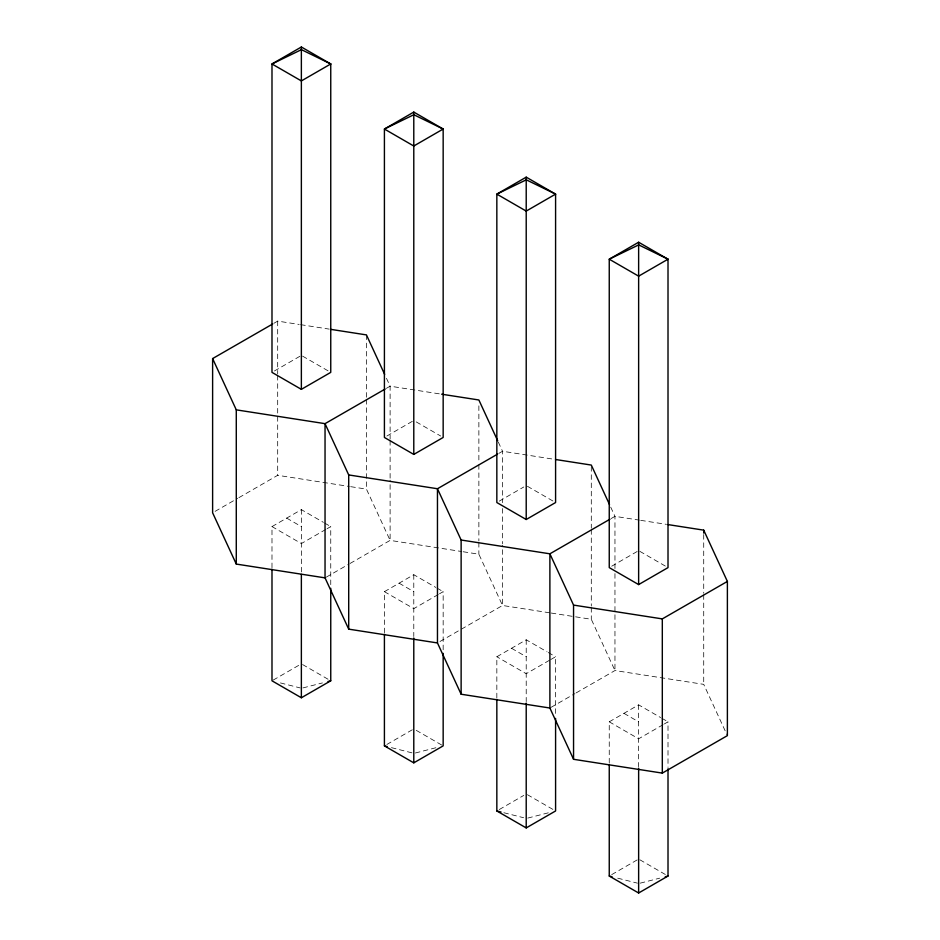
<?xml version="1.0" encoding="UTF-8"?>
<svg xmlns="http://www.w3.org/2000/svg" width="940" height="940" viewBox="0 0 940 940"><rect width="100%" height="100%" fill="white"/><g stroke="black" fill="none" stroke-linecap="round" stroke-linejoin="round"><path stroke-width="0.7" stroke-dasharray="4.7 3.53" d="M274.433 370.971L300.142 356.131M386.857 436.043L412.566 421.202M271.989 567.713L271.989 526.588L301.364 509.633L323.395 522.346M325.851 529.42L301.364 543.555L271.989 526.588M327.073 528.715L330.751 526.588L330.751 586.807M499.281 501.126L523.768 486.99M384.413 632.796L384.413 591.671L413.788 574.704L435.819 587.43M273.211 680.09L300.142 664.545M438.275 594.503L413.788 608.638L384.413 591.671M439.497 593.786L443.163 591.671L443.163 650.421M611.705 566.209L637.414 551.357M496.837 697.868L496.837 656.755L526.212 639.788L547.021 651.796M386.857 744.468L412.566 729.628M549.477 660.28L526.212 673.71L496.837 656.755M550.699 659.575L555.587 656.755L555.587 714.024M609.249 762.951L609.249 721.826L638.636 704.859L660.667 717.584M499.281 809.54L523.768 795.405M663.123 724.658L638.636 738.793L609.249 721.826M664.345 723.953L668.011 721.826L668.011 767.357M611.705 874.623L637.414 859.783M273.94 323.266L277.688 321.104L299.167 324.441M386.363 388.349L390.112 386.187L440.214 393.978M215.119 511.348L237.644 498.376M238.889 497.66L277.688 475.311L349.269 486.45M498.788 453.421L502.536 451.259L554.071 459.272M326.286 577.148L348.811 564.176M350.068 563.46L390.112 540.394L461.693 551.522M611.212 518.504L614.96 516.342L639.294 520.126M439.967 641.503L502.536 605.477L549.783 612.821M551.134 707.303L574.916 693.614M576.161 692.886L614.96 670.549L703.719 684.355L727.384 735.632M302.95 687.916L322.408 682.934M415.374 752.999L436.219 747.652M527.798 818.07L548.643 812.736M640.222 883.154L659.68 878.172M300.6 324.664L329.223 329.118M640.727 520.349L666.495 524.356M350.702 486.673L366.447 489.117L390.112 540.394L390.112 480.176M463.126 551.745L478.871 554.201L502.536 605.477L502.536 545.259M551.204 613.045L591.295 619.272L614.96 670.549L614.96 570.686M280.437 682.934L300.142 687.916M391.451 747.652L412.566 752.999M503.875 812.736L523.592 817.718M617.709 878.172L637.414 883.154M302.586 356.131L328.295 370.971M416.232 421.907L440.719 436.043M527.434 486.286L553.143 501.126M639.858 551.357L665.567 566.209M324.629 523.063L330.751 526.588M437.053 588.135L443.163 591.671M548.243 652.513L555.587 656.755M661.901 718.289L668.011 721.826M286.676 518.105L301.364 526.588M399.101 583.188L413.788 591.671M511.524 648.271L526.212 656.755M623.948 713.343L638.636 721.826M302.586 664.545L328.295 679.385M416.232 730.333L441.941 745.173M527.434 794.7L553.143 809.54M639.858 859.783L665.567 874.623M610.718 507.142L614.96 516.342L614.96 569.217M498.294 442.059L502.536 451.259L502.536 502.665M386.469 378.291L390.112 386.187L390.112 439.051M703.719 534.554L703.719 593.293M703.719 594.762L703.719 684.355M638.636 704.859L638.636 766.699M591.295 466.534L591.295 528.221M591.295 529.69L591.295 606.053M591.295 607.522L591.295 619.272M526.212 639.788L526.212 701.616M502.536 508.54L502.536 543.79M478.871 405.857L478.871 463.138M478.871 464.607L478.871 540.982M478.871 542.451L478.871 554.201M413.788 574.704L413.788 636.533M390.112 440.519L390.112 478.707M366.447 334.91L366.447 398.055M366.447 399.524L366.447 489.117M301.364 509.633L301.364 572.93M277.688 321.104L277.688 373.979M277.688 375.448L277.688 475.311"/><path stroke-width="1.41" d="M301.364 47L271.989 63.967L271.989 372.381L301.364 389.348L330.751 372.381L330.751 63.967L301.364 47L301.364 389.348M413.788 112.083L384.413 129.038L384.413 437.464L413.788 454.42L443.163 437.464L443.163 129.038L413.788 112.083L413.788 454.42M526.212 177.155L496.837 194.122L496.837 502.536L526.212 519.503L555.587 502.536L555.587 194.122L526.212 177.155L526.212 519.503M638.636 242.238L609.249 259.193L609.249 567.619L638.636 584.586L668.011 567.619L668.011 259.193L638.636 242.238L638.636 584.586M271.989 569.182L271.989 680.807L301.364 697.762L330.751 680.807L330.751 588.276M384.413 634.265L384.413 745.878L413.788 762.845L443.163 745.878L443.163 653.359M496.837 699.337L496.837 810.962L526.212 827.917L555.587 810.962L555.587 718.43M609.249 764.42L609.249 876.033L638.636 893L668.011 876.033L668.011 768.826M667.929 524.579L703.719 530.148L727.384 581.425L727.384 735.632L662.312 773.103L573.553 759.297L549.888 708.02L461.129 694.225L437.464 642.948L348.705 629.142L325.04 577.865L236.281 564.071L212.616 512.793L212.616 358.575L272.682 323.983M385.106 389.066L325.04 423.658L236.281 409.852L212.616 358.575M497.53 454.149L437.464 488.741L348.705 474.935L325.04 423.658L325.04 577.865M609.954 519.221L549.888 553.813L461.129 540.018L437.464 488.741L437.464 642.948M549.888 708.02L549.888 553.813L573.553 605.09L662.312 618.896L727.384 581.425M327.966 681.512L330.751 680.807M665.238 876.75L668.011 876.033M330.657 329.341L366.447 334.91L384.648 374.355M441.647 394.201L478.871 399.982L497.683 440.743M555.505 459.495L591.295 465.065L609.496 504.51M384.413 745.878L387.221 746.595M496.837 810.962L501.055 812.031M609.249 876.033L612.069 876.75M703.719 530.148L703.719 533.086M662.312 618.896L662.312 773.103M638.636 768.168L638.636 893M573.553 605.09L573.553 759.297M526.212 703.085L526.212 827.917M461.129 540.018L461.129 694.225M413.788 638.002L413.788 762.845M348.705 474.935L348.705 629.142M301.364 574.399L301.364 697.762M236.281 409.852L236.281 564.071M330.751 63.967L301.364 80.922L271.989 63.967L301.423 49.644L330.751 63.967M443.163 129.038L413.788 146.006L384.413 129.038L413.847 114.727L443.163 129.038M555.587 194.122L526.212 211.089L496.837 194.122L526.271 179.81L555.587 194.122M668.011 259.193L638.636 276.16L609.249 259.193L638.695 244.882L668.011 259.193"/></g></svg>
